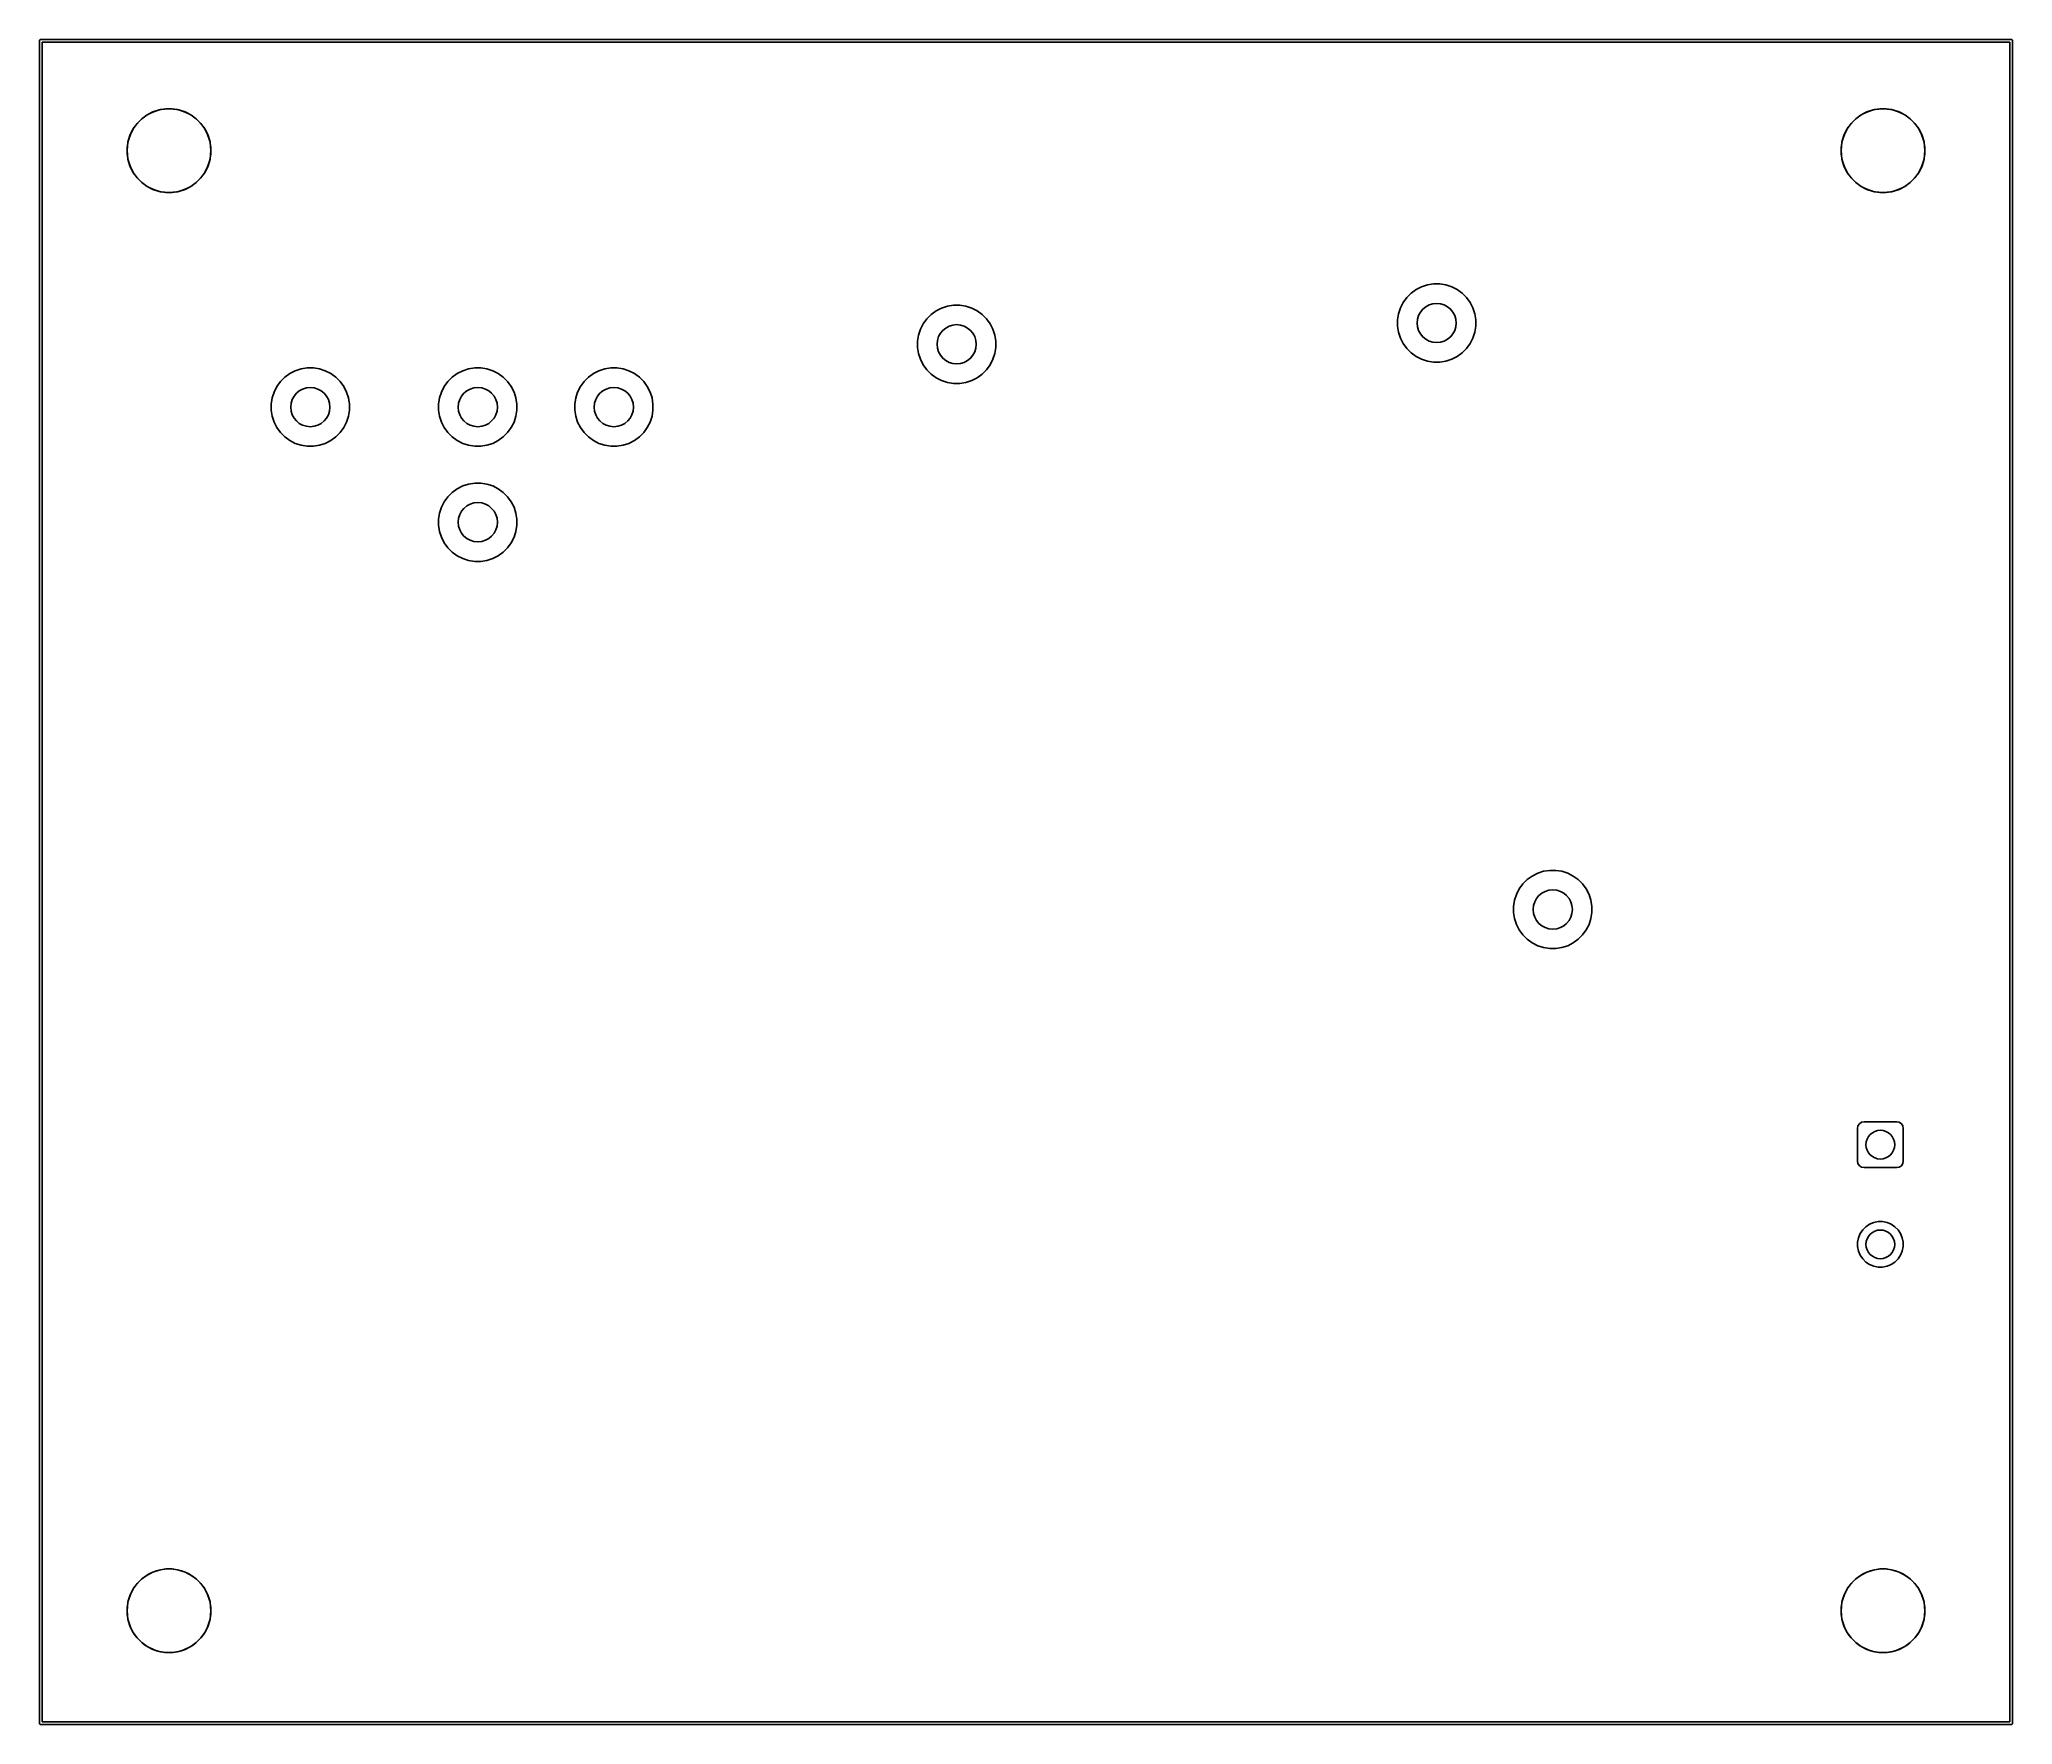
# Model space of a CAD drawing. Header units: millimetres. Extents: x 112.3 to 187.7, y -128.1 to -63.8.
import ezdxf

# ---------------------------------------------------------------- set-up
doc = ezdxf.new("R2010")
doc.units = ezdxf.units.MM
doc.layers.add('B.Mask', color=4, linetype='CONTINUOUS', true_color=0x02ffee)

msp = doc.modelspace()

# ---------------------------------------------------------------- linework, layer by layer
at = {"layer": 'B.Mask', "linetype": 'CONTINUOUS'}
for p, q in [((112.35, -63.8), (112.353806, -63.780866)), ((112.35, -128.099999), (112.35, -63.8)), ((112.353806, -63.780866), (112.380866, -63.753806)), ((112.380866, -63.753806), (112.4, -63.75)), ((112.4, -63.75), (187.699999, -63.75)), ((112.45, -63.85), (112.45, -128.049999)), ((187.649999, -63.85), (112.45, -63.85)), ((187.649999, -128.049999), (187.649999, -63.85)), ((187.699999, -63.75), (187.719133, -63.753806)), ((187.719133, -63.753806), (187.746193, -63.780866)), ((187.746193, -63.780866), (187.749999, -63.8)), ((187.749999, -63.8), (187.749999, -128.099999)), ((115.935776, -67.164002), (116.08335, -66.960883)), ((116.08335, -66.960883), (116.260883, -66.78335)), ((116.260883, -66.78335), (116.464002, -66.635776)), ((116.464002, -66.635776), (116.687707, -66.521793)), ((116.687707, -66.521793), (116.926487, -66.444208)), ((116.926487, -66.444208), (117.174465, -66.404932)), ((117.174465, -66.404932), (117.425535, -66.404932)), ((117.425535, -66.404932), (117.673513, -66.444208)), ((117.673513, -66.444208), (117.912293, -66.521793)), ((117.912293, -66.521793), (118.135998, -66.635776)), ((118.135998, -66.635776), (118.339117, -66.78335)), ((118.339117, -66.78335), (118.51665, -66.960883)), ((118.51665, -66.960883), (118.664224, -67.164002)), ((181.435776, -67.164002), (181.58335, -66.960883)), ((181.58335, -66.960883), (181.760883, -66.78335)), ((181.760883, -66.78335), (181.964002, -66.635776)), ((181.964002, -66.635776), (182.187707, -66.521793)), ((182.187707, -66.521793), (182.426487, -66.444208)), ((182.426487, -66.444208), (182.674465, -66.404932)), ((182.674465, -66.404932), (182.925535, -66.404932)), ((182.925535, -66.404932), (183.173513, -66.444208)), ((183.173513, -66.444208), (183.412293, -66.521793)), ((183.412293, -66.521793), (183.635998, -66.635776)), ((183.635998, -66.635776), (183.839117, -66.78335)), ((183.839117, -66.78335), (184.01665, -66.960883)), ((184.01665, -66.960883), (184.164224, -67.164002)), ((115.704932, -67.874465), (115.744208, -67.626487)), ((115.744208, -67.626487), (115.821793, -67.387707)), ((115.821793, -67.387707), (115.935776, -67.164002)), ((118.664224, -67.164002), (118.778207, -67.387707)), ((118.778207, -67.387707), (118.855792, -67.626487)), ((118.855792, -67.626487), (118.895068, -67.874465)), ((181.204932, -67.874465), (181.244208, -67.626487)), ((181.244208, -67.626487), (181.321793, -67.387707)), ((181.321793, -67.387707), (181.435776, -67.164002)), ((184.164224, -67.164002), (184.278207, -67.387707)), ((184.278207, -67.387707), (184.355792, -67.626487)), ((184.355792, -67.626487), (184.395068, -67.874465)), ((115.704932, -68.125535), (115.704932, -67.874465)), ((115.744208, -68.373513), (115.704932, -68.125535)), ((115.821793, -68.612293), (115.744208, -68.373513)), ((115.935776, -68.835998), (115.821793, -68.612293)), ((118.778207, -68.612293), (118.664224, -68.835998)), ((118.855792, -68.373513), (118.778207, -68.612293)), ((118.895068, -68.125535), (118.855792, -68.373513)), ((118.895068, -67.874465), (118.895068, -68.125535)), ((181.204932, -68.125535), (181.204932, -67.874465)), ((181.244208, -68.373513), (181.204932, -68.125535)), ((181.321793, -68.612293), (181.244208, -68.373513)), ((181.435776, -68.835998), (181.321793, -68.612293)), ((184.278207, -68.612293), (184.164224, -68.835998)), ((184.355792, -68.373513), (184.278207, -68.612293)), ((184.395068, -68.125535), (184.355792, -68.373513)), ((184.395068, -67.874465), (184.395068, -68.125535)), ((116.08335, -69.039117), (115.935776, -68.835998)), ((116.260883, -69.21665), (116.08335, -69.039117)), ((116.464002, -69.364224), (116.260883, -69.21665)), ((116.687707, -69.478207), (116.464002, -69.364224)), ((118.135998, -69.364224), (117.912293, -69.478207)), ((118.339117, -69.21665), (118.135998, -69.364224)), ((118.51665, -69.039117), (118.339117, -69.21665)), ((118.664224, -68.835998), (118.51665, -69.039117)), ((181.58335, -69.039117), (181.435776, -68.835998)), ((181.760883, -69.21665), (181.58335, -69.039117)), ((181.964002, -69.364224), (181.760883, -69.21665)), ((182.187707, -69.478207), (181.964002, -69.364224)), ((183.635998, -69.364224), (183.412293, -69.478207)), ((183.839117, -69.21665), (183.635998, -69.364224)), ((184.01665, -69.039117), (183.839117, -69.21665)), ((184.164224, -68.835998), (184.01665, -69.039117)), ((116.926487, -69.555792), (116.687707, -69.478207)), ((117.174465, -69.595068), (116.926487, -69.555792)), ((117.425535, -69.595068), (117.174465, -69.595068)), ((117.673513, -69.555792), (117.425535, -69.595068)), ((117.912293, -69.478207), (117.673513, -69.555792)), ((182.426487, -69.555792), (182.187707, -69.478207)), ((182.674465, -69.595068), (182.426487, -69.555792)), ((182.925535, -69.595068), (182.674465, -69.595068)), ((183.173513, -69.555792), (182.925535, -69.595068)), ((183.412293, -69.478207), (183.173513, -69.555792)), ((165.169856, -73.201134), (165.393713, -73.128398)), ((165.393713, -73.128398), (165.626192, -73.091577)), ((165.626192, -73.091577), (165.86157, -73.091577)), ((165.86157, -73.091577), (166.094049, -73.128398)), ((166.094049, -73.128398), (166.317906, -73.201134)), ((164.358062, -74.012928), (164.464921, -73.803205)), ((164.464921, -73.803205), (164.603272, -73.612781)), ((164.603272, -73.612781), (164.769709, -73.446344)), ((164.769709, -73.446344), (164.960133, -73.307993)), ((164.960133, -73.307993), (165.169856, -73.201134)), ((166.317906, -73.201134), (166.527629, -73.307993)), ((166.527629, -73.307993), (166.718053, -73.446344)), ((166.718053, -73.446344), (166.88449, -73.612781)), ((166.88449, -73.612781), (167.022841, -73.803205)), ((167.022841, -73.803205), (167.1297, -74.012928)), ((146.014181, -74.825975), (146.12104, -74.616252)), ((146.12104, -74.616252), (146.259391, -74.425828)), ((146.259391, -74.425828), (146.425828, -74.259391)), ((146.425828, -74.259391), (146.616252, -74.12104)), ((146.616252, -74.12104), (146.825975, -74.014181)), ((146.825975, -74.014181), (147.049832, -73.941445)), ((147.049832, -73.941445), (147.282311, -73.904624)), ((147.282311, -73.904624), (147.517689, -73.904624)), ((147.517689, -73.904624), (147.750168, -73.941445)), ((147.750168, -73.941445), (147.974025, -74.014181)), ((147.974025, -74.014181), (148.183748, -74.12104)), ((148.183748, -74.12104), (148.374172, -74.259391)), ((148.374172, -74.259391), (148.540609, -74.425828)), ((148.540609, -74.425828), (148.67896, -74.616252)), ((148.67896, -74.616252), (148.785819, -74.825975)), ((164.248505, -74.469264), (164.285326, -74.236785)), ((164.248505, -74.704642), (164.248505, -74.469264)), ((164.285326, -74.236785), (164.358062, -74.012928)), ((167.1297, -74.012928), (167.202436, -74.236785)), ((167.202436, -74.236785), (167.239257, -74.469264)), ((167.239257, -74.469264), (167.239257, -74.704642)), ((145.904624, -75.282311), (145.941445, -75.049832)), ((145.904624, -75.517689), (145.904624, -75.282311)), ((145.941445, -75.049832), (146.014181, -74.825975)), ((148.785819, -74.825975), (148.858555, -75.049832)), ((148.858555, -75.049832), (148.895376, -75.282311)), ((148.895376, -75.282311), (148.895376, -75.517689)), ((164.285326, -74.937121), (164.248505, -74.704642)), ((164.358062, -75.160978), (164.285326, -74.937121)), ((164.464921, -75.370701), (164.358062, -75.160978)), ((164.603272, -75.561125), (164.464921, -75.370701)), ((167.022841, -75.370701), (166.88449, -75.561125)), ((167.1297, -75.160978), (167.022841, -75.370701)), ((167.202436, -74.937121), (167.1297, -75.160978)), ((167.239257, -74.704642), (167.202436, -74.937121)), ((145.941445, -75.750168), (145.904624, -75.517689)), ((146.014181, -75.974025), (145.941445, -75.750168)), ((146.12104, -76.183748), (146.014181, -75.974025)), ((148.785819, -75.974025), (148.67896, -76.183748)), ((148.858555, -75.750168), (148.785819, -75.974025)), ((148.895376, -75.517689), (148.858555, -75.750168)), ((164.769709, -75.727562), (164.603272, -75.561125)), ((164.960133, -75.865913), (164.769709, -75.727562)), ((165.169856, -75.972772), (164.960133, -75.865913)), ((165.393713, -76.045508), (165.169856, -75.972772)), ((165.626192, -76.082329), (165.393713, -76.045508)), ((165.86157, -76.082329), (165.626192, -76.082329)), ((166.094049, -76.045508), (165.86157, -76.082329)), ((166.317906, -75.972772), (166.094049, -76.045508)), ((166.527629, -75.865913), (166.317906, -75.972772)), ((166.718053, -75.727562), (166.527629, -75.865913)), ((166.88449, -75.561125), (166.718053, -75.727562)), ((121.42104, -77.016252), (121.559391, -76.825828)), ((121.559391, -76.825828), (121.725828, -76.659391)), ((121.725828, -76.659391), (121.916252, -76.52104)), ((121.916252, -76.52104), (122.125975, -76.414181)), ((122.125975, -76.414181), (122.349832, -76.341445)), ((122.349832, -76.341445), (122.582311, -76.304624)), ((122.582311, -76.304624), (122.817689, -76.304624)), ((122.817689, -76.304624), (123.050168, -76.341445)), ((123.050168, -76.341445), (123.274025, -76.414181)), ((123.274025, -76.414181), (123.483748, -76.52104)), ((123.483748, -76.52104), (123.674172, -76.659391)), ((123.674172, -76.659391), (123.840609, -76.825828)), ((123.840609, -76.825828), (123.97896, -77.016252)), ((127.82104, -77.016252), (127.959391, -76.825828)), ((127.959391, -76.825828), (128.125828, -76.659391)), ((128.125828, -76.659391), (128.316252, -76.52104)), ((128.316252, -76.52104), (128.525975, -76.414181)), ((128.525975, -76.414181), (128.749832, -76.341445)), ((128.749832, -76.341445), (128.982311, -76.304624)), ((128.982311, -76.304624), (129.217689, -76.304624)), ((129.217689, -76.304624), (129.450168, -76.341445)), ((129.450168, -76.341445), (129.674025, -76.414181)), ((129.674025, -76.414181), (129.883748, -76.52104)), ((129.883748, -76.52104), (130.074172, -76.659391)), ((130.074172, -76.659391), (130.240609, -76.825828)), ((130.240609, -76.825828), (130.37896, -77.016252)), ((133.02104, -77.016252), (133.159391, -76.825828)), ((133.159391, -76.825828), (133.325828, -76.659391)), ((133.325828, -76.659391), (133.516252, -76.52104)), ((133.516252, -76.52104), (133.725975, -76.414181)), ((133.725975, -76.414181), (133.949832, -76.341445)), ((133.949832, -76.341445), (134.182311, -76.304624)), ((134.182311, -76.304624), (134.417689, -76.304624)), ((134.417689, -76.304624), (134.650168, -76.341445)), ((134.650168, -76.341445), (134.874025, -76.414181)), ((134.874025, -76.414181), (135.083748, -76.52104)), ((135.083748, -76.52104), (135.274172, -76.659391)), ((135.274172, -76.659391), (135.440609, -76.825828)), ((135.440609, -76.825828), (135.57896, -77.016252)), ((146.259391, -76.374172), (146.12104, -76.183748)), ((146.425828, -76.540609), (146.259391, -76.374172)), ((146.616252, -76.67896), (146.425828, -76.540609)), ((146.825975, -76.785819), (146.616252, -76.67896)), ((147.049832, -76.858555), (146.825975, -76.785819)), ((147.282311, -76.895376), (147.049832, -76.858555)), ((147.517689, -76.895376), (147.282311, -76.895376)), ((147.750168, -76.858555), (147.517689, -76.895376)), ((147.974025, -76.785819), (147.750168, -76.858555)), ((148.183748, -76.67896), (147.974025, -76.785819)), ((148.374172, -76.540609), (148.183748, -76.67896)), ((148.540609, -76.374172), (148.374172, -76.540609)), ((148.67896, -76.183748), (148.540609, -76.374172)), ((121.204624, -77.682311), (121.241445, -77.449832)), ((121.241445, -77.449832), (121.314181, -77.225975)), ((121.314181, -77.225975), (121.42104, -77.016252)), ((123.97896, -77.016252), (124.085819, -77.225975)), ((124.085819, -77.225975), (124.158555, -77.449832)), ((124.158555, -77.449832), (124.195376, -77.682311)), ((127.604624, -77.682311), (127.641445, -77.449832)), ((127.641445, -77.449832), (127.714181, -77.225975)), ((127.714181, -77.225975), (127.82104, -77.016252)), ((130.37896, -77.016252), (130.485819, -77.225975)), ((130.485819, -77.225975), (130.558555, -77.449832)), ((130.558555, -77.449832), (130.595376, -77.682311)), ((132.804624, -77.682311), (132.841445, -77.449832)), ((132.841445, -77.449832), (132.914181, -77.225975)), ((132.914181, -77.225975), (133.02104, -77.016252)), ((135.57896, -77.016252), (135.685819, -77.225975)), ((135.685819, -77.225975), (135.758555, -77.449832)), ((135.758555, -77.449832), (135.795376, -77.682311)), ((121.204624, -77.917689), (121.204624, -77.682311)), ((121.241445, -78.150168), (121.204624, -77.917689)), ((121.314181, -78.374025), (121.241445, -78.150168)), ((121.42104, -78.583748), (121.314181, -78.374025)), ((124.085819, -78.374025), (123.97896, -78.583748)), ((124.158555, -78.150168), (124.085819, -78.374025)), ((124.195376, -77.917689), (124.158555, -78.150168)), ((124.195376, -77.682311), (124.195376, -77.917689)), ((127.604624, -77.917689), (127.604624, -77.682311)), ((127.641445, -78.150168), (127.604624, -77.917689)), ((127.714181, -78.374025), (127.641445, -78.150168)), ((127.82104, -78.583748), (127.714181, -78.374025)), ((130.485819, -78.374025), (130.37896, -78.583748)), ((130.558555, -78.150168), (130.485819, -78.374025)), ((130.595376, -77.917689), (130.558555, -78.150168)), ((130.595376, -77.682311), (130.595376, -77.917689)), ((132.804624, -77.917689), (132.804624, -77.682311)), ((132.841445, -78.150168), (132.804624, -77.917689)), ((132.914181, -78.374025), (132.841445, -78.150168)), ((133.02104, -78.583748), (132.914181, -78.374025)), ((135.685819, -78.374025), (135.57896, -78.583748)), ((135.758555, -78.150168), (135.685819, -78.374025)), ((135.795376, -77.917689), (135.758555, -78.150168)), ((135.795376, -77.682311), (135.795376, -77.917689)), ((121.559391, -78.774172), (121.42104, -78.583748)), ((121.725828, -78.940609), (121.559391, -78.774172)), ((121.916252, -79.07896), (121.725828, -78.940609)), ((122.125975, -79.185819), (121.916252, -79.07896)), ((123.483748, -79.07896), (123.274025, -79.185819)), ((123.674172, -78.940609), (123.483748, -79.07896)), ((123.840609, -78.774172), (123.674172, -78.940609)), ((123.97896, -78.583748), (123.840609, -78.774172)), ((127.959391, -78.774172), (127.82104, -78.583748)), ((128.125828, -78.940609), (127.959391, -78.774172)), ((128.316252, -79.07896), (128.125828, -78.940609)), ((128.525975, -79.185819), (128.316252, -79.07896)), ((129.883748, -79.07896), (129.674025, -79.185819)), ((130.074172, -78.940609), (129.883748, -79.07896)), ((130.240609, -78.774172), (130.074172, -78.940609)), ((130.37896, -78.583748), (130.240609, -78.774172)), ((133.159391, -78.774172), (133.02104, -78.583748)), ((133.325828, -78.940609), (133.159391, -78.774172)), ((133.516252, -79.07896), (133.325828, -78.940609)), ((133.725975, -79.185819), (133.516252, -79.07896)), ((135.083748, -79.07896), (134.874025, -79.185819)), ((135.274172, -78.940609), (135.083748, -79.07896)), ((135.440609, -78.774172), (135.274172, -78.940609)), ((135.57896, -78.583748), (135.440609, -78.774172)), ((122.349832, -79.258555), (122.125975, -79.185819)), ((122.582311, -79.295376), (122.349832, -79.258555)), ((122.817689, -79.295376), (122.582311, -79.295376)), ((123.050168, -79.258555), (122.817689, -79.295376)), ((123.274025, -79.185819), (123.050168, -79.258555)), ((128.749832, -79.258555), (128.525975, -79.185819)), ((128.982311, -79.295376), (128.749832, -79.258555)), ((129.217689, -79.295376), (128.982311, -79.295376)), ((129.450168, -79.258555), (129.217689, -79.295376)), ((129.674025, -79.185819), (129.450168, -79.258555)), ((133.949832, -79.258555), (133.725975, -79.185819)), ((134.182311, -79.295376), (133.949832, -79.258555)), ((134.417689, -79.295376), (134.182311, -79.295376)), ((134.650168, -79.258555), (134.417689, -79.295376)), ((134.874025, -79.185819), (134.650168, -79.258555)), ((127.714181, -81.625975), (127.82104, -81.416252)), ((127.82104, -81.416252), (127.959391, -81.225828)), ((127.959391, -81.225828), (128.125828, -81.059391)), ((128.125828, -81.059391), (128.316252, -80.92104)), ((128.316252, -80.92104), (128.525975, -80.814181)), ((128.525975, -80.814181), (128.749832, -80.741445)), ((128.749832, -80.741445), (128.982311, -80.704624)), ((128.982311, -80.704624), (129.217689, -80.704624)), ((129.217689, -80.704624), (129.450168, -80.741445)), ((129.450168, -80.741445), (129.674025, -80.814181)), ((129.674025, -80.814181), (129.883748, -80.92104)), ((129.883748, -80.92104), (130.074172, -81.059391)), ((130.074172, -81.059391), (130.240609, -81.225828)), ((130.240609, -81.225828), (130.37896, -81.416252)), ((130.37896, -81.416252), (130.485819, -81.625975)), ((127.604624, -82.082311), (127.641445, -81.849832)), ((127.604624, -82.317689), (127.604624, -82.082311)), ((127.641445, -81.849832), (127.714181, -81.625975)), ((130.485819, -81.625975), (130.558555, -81.849832)), ((130.558555, -81.849832), (130.595376, -82.082311)), ((130.595376, -82.082311), (130.595376, -82.317689)), ((127.641445, -82.550168), (127.604624, -82.317689)), ((127.714181, -82.774025), (127.641445, -82.550168)), ((127.82104, -82.983748), (127.714181, -82.774025)), ((130.485819, -82.774025), (130.37896, -82.983748)), ((130.558555, -82.550168), (130.485819, -82.774025)), ((130.595376, -82.317689), (130.558555, -82.550168)), ((127.959391, -83.174172), (127.82104, -82.983748)), ((128.125828, -83.340609), (127.959391, -83.174172)), ((128.316252, -83.47896), (128.125828, -83.340609)), ((128.525975, -83.585819), (128.316252, -83.47896)), ((128.749832, -83.658555), (128.525975, -83.585819)), ((128.982311, -83.695376), (128.749832, -83.658555)), ((129.450168, -83.658555), (129.217689, -83.695376)), ((129.674025, -83.585819), (129.450168, -83.658555)), ((129.883748, -83.47896), (129.674025, -83.585819)), ((130.074172, -83.340609), (129.883748, -83.47896)), ((130.240609, -83.174172), (130.074172, -83.340609)), ((130.37896, -82.983748), (130.240609, -83.174172)), ((129.217689, -83.695376), (128.982311, -83.695376)), ((169.205828, -95.859391), (169.396252, -95.72104)), ((169.396252, -95.72104), (169.605975, -95.614181)), ((169.605975, -95.614181), (169.829832, -95.541445)), ((169.829832, -95.541445), (170.062311, -95.504624)), ((170.062311, -95.504624), (170.297689, -95.504624)), ((170.297689, -95.504624), (170.530168, -95.541445)), ((170.530168, -95.541445), (170.754025, -95.614181)), ((170.754025, -95.614181), (170.963748, -95.72104)), ((170.963748, -95.72104), (171.154172, -95.859391)), ((168.721445, -96.649832), (168.794181, -96.425975)), ((168.794181, -96.425975), (168.90104, -96.216252)), ((168.90104, -96.216252), (169.039391, -96.025828)), ((169.039391, -96.025828), (169.205828, -95.859391)), ((171.154172, -95.859391), (171.320609, -96.025828)), ((171.320609, -96.025828), (171.45896, -96.216252)), ((171.45896, -96.216252), (171.565819, -96.425975)), ((171.565819, -96.425975), (171.638555, -96.649832)), ((168.684624, -96.882311), (168.721445, -96.649832)), ((168.684624, -97.117689), (168.684624, -96.882311)), ((168.721445, -97.350168), (168.684624, -97.117689)), ((171.638555, -96.649832), (171.675376, -96.882311)), ((171.675376, -97.117689), (171.638555, -97.350168)), ((171.675376, -96.882311), (171.675376, -97.117689)), ((168.794181, -97.574025), (168.721445, -97.350168)), ((168.90104, -97.783748), (168.794181, -97.574025)), ((169.039391, -97.974172), (168.90104, -97.783748)), ((169.205828, -98.140609), (169.039391, -97.974172)), ((171.320609, -97.974172), (171.154172, -98.140609)), ((171.45896, -97.783748), (171.320609, -97.974172)), ((171.565819, -97.574025), (171.45896, -97.783748)), ((171.638555, -97.350168), (171.565819, -97.574025)), ((169.396252, -98.27896), (169.205828, -98.140609)), ((169.605975, -98.385819), (169.396252, -98.27896)), ((169.829832, -98.458555), (169.605975, -98.385819)), ((170.062311, -98.495376), (169.829832, -98.458555)), ((170.297689, -98.495376), (170.062311, -98.495376)), ((170.530168, -98.458555), (170.297689, -98.495376)), ((170.754025, -98.385819), (170.530168, -98.458555)), ((170.963748, -98.27896), (170.754025, -98.385819)), ((171.154172, -98.140609), (170.963748, -98.27896)), ((181.825, -105.365), (181.84403, -105.269329)), ((181.825, -106.615), (181.825, -105.365)), ((181.84403, -105.269329), (181.898223, -105.188223)), ((181.898223, -105.188223), (181.979329, -105.13403)), ((181.979329, -105.13403), (182.075, -105.115)), ((182.075, -105.115), (183.325, -105.115)), ((183.325, -105.115), (183.420671, -105.13403)), ((183.420671, -105.13403), (183.501777, -105.188223)), ((183.501777, -105.188223), (183.55597, -105.269329)), ((183.55597, -105.269329), (183.575, -105.365)), ((183.575, -105.365), (183.575, -106.615)), ((181.84403, -106.710671), (181.825, -106.615)), ((181.898223, -106.791777), (181.84403, -106.710671)), ((181.979329, -106.84597), (181.898223, -106.791777)), ((182.075, -106.865), (181.979329, -106.84597)), ((183.325, -106.865), (182.075, -106.865)), ((183.420671, -106.84597), (183.325, -106.865)), ((183.501777, -106.791777), (183.420671, -106.84597)), ((183.55597, -106.710671), (183.501777, -106.791777)), ((183.575, -106.615), (183.55597, -106.710671)), ((181.928319, -109.387528), (182.023616, -109.244906)), ((182.023616, -109.244906), (182.144906, -109.123616)), ((182.144906, -109.123616), (182.287528, -109.028319)), ((182.287528, -109.028319), (182.446001, -108.962677)), ((182.446001, -108.962677), (182.614235, -108.929213)), ((182.614235, -108.929213), (182.785765, -108.929213)), ((182.785765, -108.929213), (182.953999, -108.962677)), ((182.953999, -108.962677), (183.112472, -109.028319)), ((183.112472, -109.028319), (183.255094, -109.123616)), ((183.255094, -109.123616), (183.376384, -109.244906)), ((183.376384, -109.244906), (183.471681, -109.387528)), ((181.829213, -109.714235), (181.862677, -109.546001)), ((181.829213, -109.885765), (181.829213, -109.714235)), ((181.862677, -110.053999), (181.829213, -109.885765)), ((181.862677, -109.546001), (181.928319, -109.387528)), ((181.928319, -110.212472), (181.862677, -110.053999)), ((183.471681, -109.387528), (183.537323, -109.546001)), ((183.537323, -110.053999), (183.471681, -110.212472)), ((183.537323, -109.546001), (183.570787, -109.714235)), ((183.570787, -109.885765), (183.537323, -110.053999)), ((183.570787, -109.714235), (183.570787, -109.885765)), ((182.023616, -110.355094), (181.928319, -110.212472)), ((182.144906, -110.476384), (182.023616, -110.355094)), ((182.287528, -110.571681), (182.144906, -110.476384)), ((182.446001, -110.637323), (182.287528, -110.571681)), ((182.614235, -110.670787), (182.446001, -110.637323)), ((182.785765, -110.670787), (182.614235, -110.670787)), ((182.953999, -110.637323), (182.785765, -110.670787)), ((183.112472, -110.571681), (182.953999, -110.637323)), ((183.255094, -110.476384), (183.112472, -110.571681)), ((183.376384, -110.355094), (183.255094, -110.476384)), ((183.471681, -110.212472), (183.376384, -110.355094)), ((115.935776, -122.964002), (116.08335, -122.760883)), ((116.08335, -122.760883), (116.260883, -122.58335)), ((116.260883, -122.58335), (116.464002, -122.435776)), ((116.464002, -122.435776), (116.687707, -122.321793)), ((116.687707, -122.321793), (116.926487, -122.244208)), ((116.926487, -122.244208), (117.174465, -122.204932)), ((117.174465, -122.204932), (117.425535, -122.204932)), ((117.425535, -122.204932), (117.673513, -122.244208)), ((117.673513, -122.244208), (117.912293, -122.321793)), ((117.912293, -122.321793), (118.135998, -122.435776)), ((118.135998, -122.435776), (118.339117, -122.58335)), ((118.339117, -122.58335), (118.51665, -122.760883)), ((118.51665, -122.760883), (118.664224, -122.964002)), ((181.435776, -122.964002), (181.58335, -122.760883)), ((181.58335, -122.760883), (181.760883, -122.58335)), ((181.760883, -122.58335), (181.964002, -122.435776)), ((181.964002, -122.435776), (182.187707, -122.321793)), ((182.187707, -122.321793), (182.426487, -122.244208)), ((182.426487, -122.244208), (182.674465, -122.204932)), ((182.674465, -122.204932), (182.925535, -122.204932)), ((182.925535, -122.204932), (183.173513, -122.244208)), ((183.173513, -122.244208), (183.412293, -122.321793)), ((183.412293, -122.321793), (183.635998, -122.435776)), ((183.635998, -122.435776), (183.839117, -122.58335)), ((183.839117, -122.58335), (184.01665, -122.760883)), ((184.01665, -122.760883), (184.164224, -122.964002)), ((115.704932, -123.674465), (115.744208, -123.426487)), ((115.744208, -123.426487), (115.821793, -123.187707)), ((115.821793, -123.187707), (115.935776, -122.964002)), ((118.664224, -122.964002), (118.778207, -123.187707)), ((118.778207, -123.187707), (118.855792, -123.426487)), ((118.855792, -123.426487), (118.895068, -123.674465)), ((181.204932, -123.674465), (181.244208, -123.426487)), ((181.244208, -123.426487), (181.321793, -123.187707)), ((181.321793, -123.187707), (181.435776, -122.964002)), ((184.164224, -122.964002), (184.278207, -123.187707)), ((184.278207, -123.187707), (184.355792, -123.426487)), ((184.355792, -123.426487), (184.395068, -123.674465)), ((115.704932, -123.925535), (115.704932, -123.674465)), ((115.744208, -124.173513), (115.704932, -123.925535)), ((115.821793, -124.412293), (115.744208, -124.173513)), ((118.855792, -124.173513), (118.778207, -124.412293)), ((118.895068, -123.925535), (118.855792, -124.173513)), ((118.895068, -123.674465), (118.895068, -123.925535)), ((181.204932, -123.925535), (181.204932, -123.674465)), ((181.244208, -124.173513), (181.204932, -123.925535)), ((181.321793, -124.412293), (181.244208, -124.173513)), ((184.355792, -124.173513), (184.278207, -124.412293)), ((184.395068, -123.925535), (184.355792, -124.173513)), ((184.395068, -123.674465), (184.395068, -123.925535)), ((115.935776, -124.635998), (115.821793, -124.412293)), ((116.08335, -124.839117), (115.935776, -124.635998)), ((116.260883, -125.01665), (116.08335, -124.839117)), ((116.464002, -125.164224), (116.260883, -125.01665)), ((118.339117, -125.01665), (118.135998, -125.164224)), ((118.51665, -124.839117), (118.339117, -125.01665)), ((118.664224, -124.635998), (118.51665, -124.839117)), ((118.778207, -124.412293), (118.664224, -124.635998)), ((181.435776, -124.635998), (181.321793, -124.412293)), ((181.58335, -124.839117), (181.435776, -124.635998)), ((181.760883, -125.01665), (181.58335, -124.839117)), ((181.964002, -125.164224), (181.760883, -125.01665)), ((183.839117, -125.01665), (183.635998, -125.164224)), ((184.01665, -124.839117), (183.839117, -125.01665)), ((184.164224, -124.635998), (184.01665, -124.839117)), ((184.278207, -124.412293), (184.164224, -124.635998)), ((116.687707, -125.278207), (116.464002, -125.164224)), ((116.926487, -125.355792), (116.687707, -125.278207)), ((117.174465, -125.395068), (116.926487, -125.355792)), ((117.425535, -125.395068), (117.174465, -125.395068)), ((117.673513, -125.355792), (117.425535, -125.395068)), ((117.912293, -125.278207), (117.673513, -125.355792)), ((118.135998, -125.164224), (117.912293, -125.278207)), ((182.187707, -125.278207), (181.964002, -125.164224)), ((182.426487, -125.355792), (182.187707, -125.278207)), ((182.674465, -125.395068), (182.426487, -125.355792)), ((182.925535, -125.395068), (182.674465, -125.395068)), ((183.173513, -125.355792), (182.925535, -125.395068)), ((183.412293, -125.278207), (183.173513, -125.355792)), ((183.635998, -125.164224), (183.412293, -125.278207)), ((112.353806, -128.119133), (112.35, -128.099999)), ((112.380866, -128.146193), (112.353806, -128.119133)), ((112.4, -128.149999), (112.380866, -128.146193)), ((187.699999, -128.149999), (112.4, -128.149999)), ((112.45, -128.049999), (187.649999, -128.049999)), ((187.719133, -128.146193), (187.699999, -128.149999)), ((187.746193, -128.119133), (187.719133, -128.146193)), ((187.749999, -128.099999), (187.746193, -128.119133))]:
    msp.add_line(p, q, dxfattribs=at)
at = {"layer": 'B.Mask'}
for centre, radius in [((117.3, -68), 1.6), ((117.3, -68), 1.6), ((117.3, -68), 1.599999), ((182.8, -68), 1.6), ((182.8, -68), 1.6), ((182.8, -68), 1.599999), ((165.743881, -74.586953), 0.75), ((165.743881, -74.586953), 0.75), ((165.743881, -74.586953), 0.75), ((147.4, -75.4), 0.75), ((147.4, -75.4), 0.75), ((147.4, -75.4), 0.75), ((122.7, -77.8), 0.75), ((122.7, -77.8), 0.75), ((122.7, -77.8), 0.75), ((129.1, -77.8), 0.75), ((129.1, -77.8), 0.75), ((129.1, -77.8), 0.75), ((134.3, -77.8), 0.75), ((134.3, -77.8), 0.75), ((134.3, -77.8), 0.75), ((129.1, -82.2), 0.75), ((129.1, -82.2), 0.75), ((129.1, -82.2), 0.75), ((170.18, -97), 0.75), ((170.18, -97), 0.75), ((170.18, -97), 0.75), ((182.7, -105.99), 0.55), ((182.7, -105.99), 0.55), ((182.7, -105.99), 0.55), ((182.7, -109.8), 0.55), ((182.7, -109.8), 0.55), ((182.7, -109.8), 0.55), ((117.3, -123.8), 1.6), ((117.3, -123.8), 1.6), ((117.3, -123.8), 1.599999), ((182.8, -123.8), 1.6), ((182.8, -123.8), 1.6), ((182.8, -123.8), 1.599999)]:
    msp.add_circle(centre, radius, dxfattribs=at)

doc.saveas('drawing.dxf')
